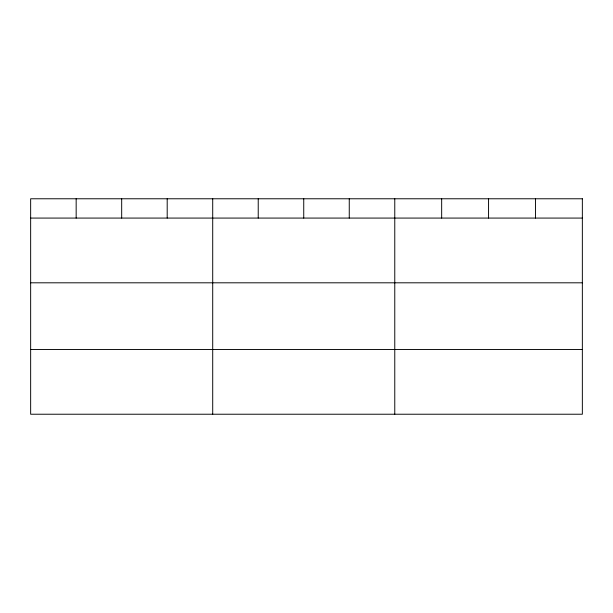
<?xml version="1.0" encoding="UTF-8"?>
<svg xmlns="http://www.w3.org/2000/svg" width="613" height="613" viewBox="0 0 613 613"><rect width="100%" height="100%" fill="white"/><g stroke="black" fill="none" stroke-linecap="round" stroke-linejoin="round"><path stroke-width="0.92" d="M30.65 218.075L582.35 218.075M30.65 282.808L582.35 282.808M30.65 349.494L582.35 349.494M535.455 198.773L535.455 218.075M488.561 198.773L488.561 218.075M441.666 198.773L441.666 218.075M394.772 198.773L394.772 414.227M349.257 198.773L349.257 218.075M303.741 198.773L303.741 218.075M258.226 198.773L258.226 218.075M212.711 198.773L212.711 414.227M167.196 198.773L167.196 218.075M121.681 198.773L121.681 218.075M76.165 198.773L76.165 218.075M582.35 198.773L30.65 198.773L30.65 414.227L582.35 414.227L582.35 198.773"/></g></svg>
